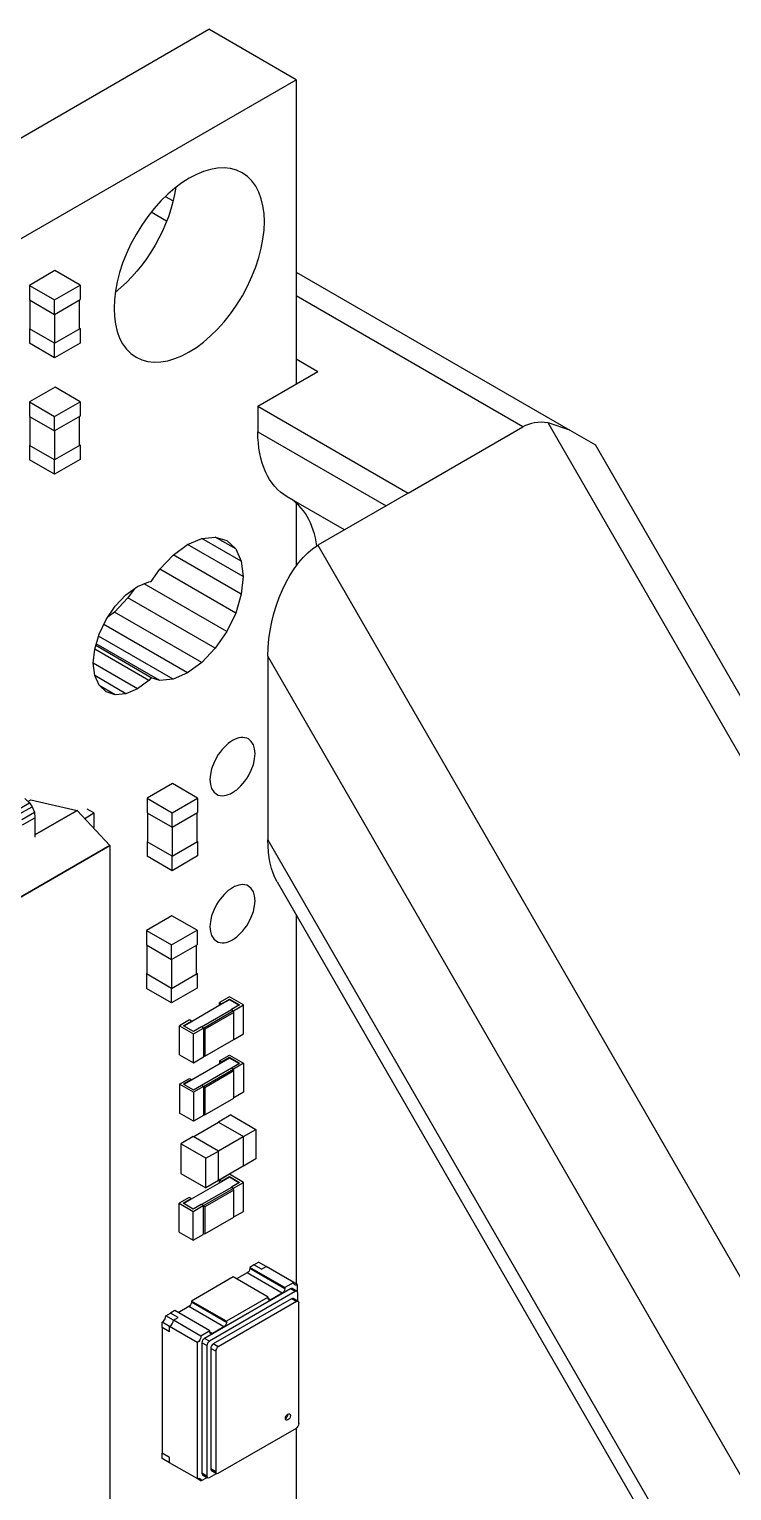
# Model space of a CAD drawing. Extents: x 0 to 11, y 0 to 8.5.
# Drawn here: x 8.7999 to 8.93, y 5.7917 to 6.0622 of the extents above; entities that cross this region are included whole.
import ezdxf

# ---------------------------------------------------------------- set-up
doc = ezdxf.new("R2010")
doc.units = 0
doc.header["$LTSCALE"] = 0.5
doc.header["$MEASUREMENT"] = 0
doc.layers.add('TANGENT_LINES', color=7, linetype='CONTINUOUS')
doc.layers.add('VISIBLE', color=7, linetype='CONTINUOUS')

msp = doc.modelspace()

# ---------------------------------------------------------------- linework, layer by layer
at = {"layer": 'TANGENT_LINES'}
for p, q in [((8.82537, 6.02664), (8.82248, 6.0283)), ((8.8913, 5.98857), (8.84934, 6.0128)), ((8.84225, 5.98766), (8.866, 5.97396)), ((8.99877, 5.81131), (8.89598, 5.98934)), ((8.85339, 5.96668), (8.96203, 5.77851)), ((8.93962, 5.78073), (8.84411, 5.94617)), ((8.84411, 5.91218), (8.92491, 5.77224)), ((8.84678, 5.8283), (8.84029, 5.83205)), ((8.84724, 5.8291), (8.84075, 5.83285)), ((8.84919, 5.82858), (8.84827, 5.82912)), ((8.83597, 5.82206), (8.82948, 5.82581)), ((8.83644, 5.82286), (8.82994, 5.82661)), ((8.84464, 5.82706), (8.84418, 5.82733)), ((8.84941, 5.82672), (8.84848, 5.82725)), ((8.83328, 5.8194), (8.83235, 5.81993)), ((8.83383, 5.82082), (8.83337, 5.82109)), ((8.83281, 5.81859), (8.83189, 5.81913)), ((8.83446, 5.81755), (8.83353, 5.81808)), ((8.83492, 5.81835), (8.83399, 5.81889)), ((8.83446, 5.79524), (8.83353, 5.79578)), ((8.83281, 5.79445), (8.83189, 5.79499))]:
    msp.add_line(p, q, dxfattribs=at)
msp.add_ellipse((9.02995, 5.61789), major_axis=(0.12795, 0.22162), ratio=0.57735, start_param=0, end_param=1.948591, dxfattribs=at)
at = {"layer": 'VISIBLE'}
for p, q in [((8.60736, 5.93179), (8.83317, 6.06216)), ((8.84934, 6.05282), (8.83317, 6.06216)), ((8.62353, 5.92245), (8.84934, 6.05282)), ((8.84934, 6.05282), (8.84934, 5.99649)), ((8.82512, 6.03122), (8.82657, 6.03038)), ((8.80469, 6.01749), (8.79995, 6.01476)), ((8.80933, 6.01481), (8.80469, 6.01749)), ((8.84934, 6.01723), (8.90001, 5.98798)), ((8.79995, 6.01476), (8.79995, 6.01208)), ((8.79995, 6.01476), (8.80459, 6.01208)), ((8.80459, 6.01208), (8.80933, 6.01481)), ((8.80933, 6.01481), (8.80933, 6.01213)), ((8.79995, 6.01208), (8.80459, 6.0094)), ((8.80005, 6.01202), (8.80005, 6.00672)), ((8.80459, 6.0094), (8.80933, 6.01213)), ((8.80459, 6.0094), (8.80459, 6.01208)), ((8.80923, 6.00677), (8.80923, 6.01208)), ((8.80459, 6.0094), (8.80459, 6.00409)), ((8.79995, 6.00672), (8.80005, 6.00677)), ((8.80459, 6.00404), (8.79995, 6.00672)), ((8.79995, 6.00672), (8.79995, 6.00404)), ((8.80459, 6.00404), (8.80933, 6.00677)), ((8.80923, 6.00683), (8.80933, 6.00677)), ((8.80933, 6.00677), (8.80933, 6.00409)), ((8.80459, 6.00136), (8.79995, 6.00404)), ((8.80933, 6.00409), (8.80459, 6.00136)), ((8.80459, 6.00136), (8.80459, 6.00404)), ((8.84934, 6.00116), (8.85339, 5.99882)), ((8.84225, 5.9924), (8.85339, 5.99882)), ((8.8047, 5.99592), (8.79997, 5.99319)), ((8.80934, 5.99324), (8.8047, 5.99592)), ((8.79997, 5.99319), (8.79997, 5.99051)), ((8.79997, 5.99319), (8.80461, 5.99051)), ((8.80461, 5.99051), (8.80934, 5.99324)), ((8.80934, 5.99324), (8.80934, 5.99056)), ((8.79997, 5.99051), (8.80461, 5.98783)), ((8.80006, 5.99046), (8.80006, 5.98515)), ((8.80934, 5.99056), (8.80461, 5.98783)), ((8.80461, 5.98783), (8.80461, 5.99051)), ((8.80925, 5.98521), (8.80925, 5.99051)), ((8.84225, 5.9924), (8.84225, 5.98766)), ((8.84225, 5.9924), (8.87009, 5.97632)), ((8.80461, 5.98783), (8.80461, 5.98253)), ((8.87009, 5.97632), (8.8913, 5.98857)), ((8.90001, 5.98798), (8.89598, 5.98934)), ((8.90001, 5.98798), (8.90476, 5.98524)), ((8.80006, 5.98521), (8.79997, 5.98515)), ((8.79997, 5.98515), (8.79997, 5.98247)), ((8.80461, 5.98247), (8.79997, 5.98515)), ((8.80934, 5.98521), (8.80461, 5.98247)), ((8.80925, 5.98526), (8.80934, 5.98521)), ((8.80934, 5.98521), (8.80934, 5.98253)), ((9.00334, 5.81449), (8.90476, 5.98524)), ((8.80461, 5.9798), (8.79997, 5.98247)), ((8.80934, 5.98253), (8.80461, 5.9798)), ((8.80461, 5.9798), (8.80461, 5.98247)), ((8.85831, 5.96952), (8.84769, 5.97565)), ((8.84934, 5.9745), (8.84934, 5.96282)), ((8.87009, 5.97632), (8.85339, 5.96668)), ((8.82657, 5.96487), (8.82923, 5.96682)), ((8.82923, 5.96682), (8.8319, 5.96795)), ((8.83952, 5.96088), (8.82923, 5.96682)), ((8.8319, 5.96795), (8.83438, 5.9682)), ((8.83918, 5.96375), (8.83191, 5.96795)), ((8.83438, 5.9682), (8.83652, 5.96754)), ((8.83815, 5.96603), (8.83438, 5.9682)), ((8.83652, 5.96754), (8.83815, 5.96603)), ((8.83815, 5.96603), (8.83918, 5.96375)), ((8.82408, 5.96226), (8.82657, 5.96487)), ((8.83918, 5.9576), (8.82658, 5.96488)), ((8.83918, 5.96375), (8.83952, 5.96088)), ((8.82253, 5.95998), (8.82408, 5.96226)), ((8.83815, 5.95414), (8.82408, 5.96226)), ((8.83952, 5.96088), (8.83918, 5.9576)), ((8.81784, 5.95748), (8.81995, 5.95903)), ((8.81933, 5.95857), (8.81821, 5.95694)), ((8.81995, 5.95903), (8.82207, 5.95993)), ((8.83652, 5.95073), (8.82121, 5.95956)), ((8.82207, 5.95993), (8.82253, 5.95998)), ((8.83918, 5.9576), (8.83815, 5.95414)), ((8.81416, 5.95292), (8.81586, 5.9554)), ((8.81821, 5.95694), (8.81573, 5.95432)), ((8.81586, 5.9554), (8.81784, 5.95748)), ((8.83438, 5.94761), (8.81821, 5.95694)), ((8.81286, 5.95021), (8.81416, 5.95292)), ((8.81573, 5.95432), (8.81451, 5.95343)), ((8.8319, 5.94498), (8.81573, 5.95432)), ((8.83815, 5.95414), (8.83652, 5.95073)), ((8.81205, 5.94745), (8.81286, 5.95021)), ((8.82657, 5.94191), (8.81277, 5.94988)), ((8.82923, 5.94304), (8.81372, 5.952)), ((8.83652, 5.95073), (8.83438, 5.94761)), ((8.81176, 5.94485), (8.81205, 5.94745)), ((8.82207, 5.94166), (8.81205, 5.94744)), ((8.82253, 5.94215), (8.81224, 5.9481)), ((8.82408, 5.94166), (8.81234, 5.94844)), ((8.83438, 5.94761), (8.8319, 5.94498)), ((8.81205, 5.94256), (8.81176, 5.94485)), ((8.81995, 5.94011), (8.81176, 5.94485)), ((8.8319, 5.94498), (8.82923, 5.94304)), ((8.84411, 5.94617), (8.84411, 5.91218)), ((8.81784, 5.93921), (8.81205, 5.94256)), ((8.81286, 5.94076), (8.81205, 5.94256)), ((8.82207, 5.94166), (8.81995, 5.94011)), ((8.82253, 5.94215), (8.82207, 5.94166)), ((8.82408, 5.94166), (8.82253, 5.94215)), ((8.82657, 5.94191), (8.82408, 5.94166)), ((8.82923, 5.94304), (8.82657, 5.94191)), ((8.81416, 5.93955), (8.81286, 5.94076)), ((8.81586, 5.93902), (8.81289, 5.94073)), ((8.81586, 5.93902), (8.81416, 5.93955)), ((8.81784, 5.93921), (8.81586, 5.93902)), ((8.81995, 5.94011), (8.81784, 5.93921)), ((8.82646, 5.92258), (8.82173, 5.91985)), ((8.8311, 5.9199), (8.82646, 5.92258)), ((8.79908, 5.91979), (8.79997, 5.919)), ((8.82173, 5.91985), (8.82173, 5.91717)), ((8.82173, 5.91985), (8.82637, 5.91717)), ((8.82637, 5.91717), (8.8311, 5.9199)), ((8.8311, 5.9199), (8.8311, 5.91723)), ((8.79765, 5.91766), (8.79997, 5.919)), ((8.79812, 5.91696), (8.80044, 5.9183)), ((8.79858, 5.91594), (8.8009, 5.91728)), ((8.79967, 5.91927), (8.8002, 5.91957)), ((8.79997, 5.919), (8.80044, 5.9183)), ((8.8002, 5.91957), (8.80881, 5.91759)), ((8.80044, 5.9183), (8.8009, 5.91728)), ((8.8009, 5.91728), (8.80099, 5.91627)), ((8.80099, 5.91308), (8.80881, 5.91759)), ((8.80881, 5.91759), (8.80099, 5.91308)), ((8.80881, 5.91759), (8.80871, 5.91755)), ((8.80871, 5.91755), (8.80871, 5.91754)), ((8.80871, 5.91753), (8.80872, 5.91753)), ((8.80872, 5.91754), (8.80872, 5.91753)), ((8.80873, 5.91753), (8.80881, 5.91759)), ((8.80873, 5.91753), (8.80873, 5.91753)), ((8.80875, 5.91761), (8.80881, 5.91759)), ((8.81483, 5.91112), (8.80881, 5.91759)), ((8.81483, 5.91112), (8.80881, 5.91759)), ((8.80881, 5.91759), (8.80881, 5.91759)), ((8.80881, 5.91759), (8.80881, 5.91759)), ((8.81019, 5.91611), (8.81191, 5.91714)), ((8.81191, 5.91714), (8.81066, 5.91786)), ((8.81191, 5.91714), (8.81191, 5.91446)), ((8.82173, 5.91717), (8.82637, 5.91449)), ((8.82182, 5.91712), (8.82182, 5.91181)), ((8.82637, 5.91449), (8.8311, 5.91723)), ((8.82637, 5.91449), (8.82637, 5.91717)), ((8.83101, 5.91187), (8.83101, 5.91717)), ((8.79867, 5.91493), (8.80099, 5.91627)), ((8.80099, 5.91627), (8.80099, 5.91267)), ((8.81191, 5.91446), (8.81179, 5.91439)), ((8.82637, 5.91449), (8.82637, 5.90919)), ((8.82173, 5.91181), (8.82182, 5.91187)), ((8.82173, 5.91181), (8.82173, 5.90914)), ((8.82637, 5.90914), (8.82173, 5.91181)), ((8.82637, 5.90914), (8.8311, 5.91187)), ((8.83101, 5.91192), (8.8311, 5.91187)), ((8.8311, 5.91187), (8.8311, 5.90919)), ((8.81482, 5.91113), (8.69629, 5.8427)), ((8.69631, 5.84267), (8.81484, 5.91111)), ((8.81482, 5.91113), (8.81483, 5.91112)), ((8.81482, 5.91113), (8.81482, 5.91112)), ((8.81484, 5.91111), (8.81482, 5.91112)), ((8.81483, 5.91112), (8.81482, 5.91112)), ((8.81483, 5.91111), (8.81483, 5.91112)), ((8.81484, 5.91111), (8.81484, 5.7641)), ((8.82637, 5.90646), (8.82173, 5.90914)), ((8.8311, 5.90919), (8.82637, 5.90646)), ((8.82637, 5.90646), (8.82637, 5.90914)), ((8.84581, 5.90442), (8.92282, 5.77103)), ((8.82635, 5.89813), (8.82161, 5.8954)), ((8.83099, 5.89545), (8.82635, 5.89813)), ((8.84934, 5.89831), (8.84934, 5.83001)), ((8.82161, 5.8954), (8.82161, 5.89272)), ((8.82161, 5.8954), (8.82625, 5.89272)), ((8.82625, 5.89272), (8.83099, 5.89545)), ((8.83099, 5.89545), (8.83099, 5.89277)), ((8.82161, 5.89272), (8.82625, 5.89004)), ((8.82171, 5.89266), (8.82171, 5.88736)), ((8.82625, 5.89004), (8.83099, 5.89277)), ((8.82625, 5.89004), (8.82625, 5.89272)), ((8.83089, 5.88741), (8.83089, 5.89272)), ((8.82625, 5.89004), (8.82625, 5.88473)), ((8.82161, 5.88736), (8.82171, 5.88741)), ((8.82161, 5.88736), (8.82161, 5.88468)), ((8.82625, 5.88468), (8.82161, 5.88736)), ((8.82625, 5.88468), (8.83099, 5.88741)), ((8.83089, 5.88747), (8.83099, 5.88741)), ((8.83099, 5.88741), (8.83099, 5.88473)), ((8.82625, 5.882), (8.82161, 5.88468)), ((8.83099, 5.88473), (8.82625, 5.882)), ((8.82625, 5.882), (8.82625, 5.88468)), ((8.837, 5.88313), (8.83514, 5.88206)), ((8.83514, 5.88206), (8.83551, 5.88184)), ((8.83514, 5.88152), (8.83514, 5.88206)), ((8.83551, 5.88184), (8.837, 5.8827)), ((8.837, 5.88259), (8.83551, 5.88174)), ((8.83551, 5.88174), (8.83551, 5.88184)), ((8.8396, 5.88163), (8.837, 5.88313)), ((8.837, 5.88259), (8.837, 5.8827)), ((8.837, 5.8827), (8.83885, 5.88163)), ((8.83876, 5.88158), (8.837, 5.88259)), ((8.83551, 5.88174), (8.82994, 5.87852)), ((8.83737, 5.88072), (8.83185, 5.87753)), ((8.83774, 5.8805), (8.83217, 5.87729)), ((8.83782, 5.88021), (8.83246, 5.87712)), ((8.83885, 5.88163), (8.83737, 5.88077)), ((8.83737, 5.88072), (8.83737, 5.88077)), ((8.83737, 5.88077), (8.83774, 5.88056)), ((8.83737, 5.88072), (8.83774, 5.8805)), ((8.83774, 5.88056), (8.8396, 5.88163)), ((8.83774, 5.8805), (8.83774, 5.88056)), ((8.83782, 5.88021), (8.83774, 5.8805)), ((8.83782, 5.87521), (8.83782, 5.88021)), ((8.8396, 5.87627), (8.8396, 5.88163)), ((8.82957, 5.87884), (8.82772, 5.87777)), ((8.82772, 5.87241), (8.82772, 5.87777)), ((8.82772, 5.87777), (8.83032, 5.87627)), ((8.82846, 5.87777), (8.82994, 5.87863)), ((8.83032, 5.8767), (8.82846, 5.87777)), ((8.82994, 5.87852), (8.82855, 5.87772)), ((8.82994, 5.87863), (8.82957, 5.87884)), ((8.82994, 5.87852), (8.82994, 5.87863)), ((8.8318, 5.87756), (8.83032, 5.8767)), ((8.83032, 5.87627), (8.83217, 5.87734)), ((8.83217, 5.87734), (8.8318, 5.87756)), ((8.83217, 5.87729), (8.83217, 5.87734)), ((8.83246, 5.87712), (8.83217, 5.87729)), ((8.83217, 5.87729), (8.83217, 5.87204)), ((8.83246, 5.87712), (8.83246, 5.87212)), ((8.83032, 5.87091), (8.83032, 5.87627)), ((8.83246, 5.87212), (8.83782, 5.87521)), ((8.83782, 5.87524), (8.8396, 5.87627)), ((8.82772, 5.87241), (8.83032, 5.87091)), ((8.83032, 5.87091), (8.83217, 5.87199)), ((8.83246, 5.87212), (8.83217, 5.87204)), ((8.83217, 5.87199), (8.83217, 5.87204)), ((8.83514, 5.87125), (8.837, 5.87232)), ((8.83514, 5.87125), (8.83514, 5.87071)), ((8.83551, 5.87104), (8.83514, 5.87125)), ((8.837, 5.87189), (8.83551, 5.87104)), ((8.837, 5.87179), (8.83551, 5.87093)), ((8.83551, 5.87104), (8.83551, 5.87093)), ((8.837, 5.87232), (8.83959, 5.87082)), ((8.837, 5.87189), (8.837, 5.87179)), ((8.83885, 5.87082), (8.837, 5.87189)), ((8.83876, 5.87077), (8.837, 5.87179)), ((8.83551, 5.87093), (8.82994, 5.86771)), ((8.83737, 5.86991), (8.83185, 5.86672)), ((8.83774, 5.8697), (8.83217, 5.86648)), ((8.83782, 5.8694), (8.83246, 5.86631)), ((8.83737, 5.86996), (8.83885, 5.87082)), ((8.83737, 5.86996), (8.83737, 5.86991)), ((8.83774, 5.86975), (8.83737, 5.86996)), ((8.83737, 5.86991), (8.83774, 5.8697)), ((8.83959, 5.87082), (8.83774, 5.86975)), ((8.83774, 5.86975), (8.83774, 5.8697)), ((8.83782, 5.8694), (8.83774, 5.8697)), ((8.83782, 5.8644), (8.83782, 5.8694)), ((8.83959, 5.87082), (8.83959, 5.86546)), ((8.82772, 5.86696), (8.82957, 5.86804)), ((8.82772, 5.86696), (8.82772, 5.86161)), ((8.83031, 5.86546), (8.82772, 5.86696)), ((8.82994, 5.86782), (8.82846, 5.86696)), ((8.82846, 5.86696), (8.83031, 5.86589)), ((8.82994, 5.86771), (8.82855, 5.86691)), ((8.82957, 5.86804), (8.82994, 5.86782)), ((8.82994, 5.86782), (8.82994, 5.86771)), ((8.83031, 5.86589), (8.8318, 5.86675)), ((8.83217, 5.86654), (8.83031, 5.86546)), ((8.8318, 5.86675), (8.83217, 5.86654)), ((8.83217, 5.86654), (8.83217, 5.86648)), ((8.83246, 5.86631), (8.83217, 5.86648)), ((8.83217, 5.86648), (8.83217, 5.86123)), ((8.83246, 5.86631), (8.83246, 5.86131)), ((8.83031, 5.86546), (8.83031, 5.86011)), ((8.83246, 5.86131), (8.83782, 5.8644)), ((8.83959, 5.86546), (8.83782, 5.86444)), ((8.83031, 5.86011), (8.82772, 5.86161)), ((8.83217, 5.86118), (8.83031, 5.86011)), ((8.83246, 5.86131), (8.83217, 5.86123)), ((8.83217, 5.86123), (8.83217, 5.86118)), ((8.83726, 5.86127), (8.83494, 5.85993)), ((8.83726, 5.86127), (8.8419, 5.85859)), ((8.83499, 5.85985), (8.83039, 5.8572)), ((8.83494, 5.85983), (8.83494, 5.85993)), ((8.83494, 5.85993), (8.83958, 5.85725)), ((8.83958, 5.85725), (8.8419, 5.85859)), ((8.8419, 5.85859), (8.8419, 5.85313)), ((8.8303, 5.85725), (8.82798, 5.85591)), ((8.82798, 5.85591), (8.82798, 5.85045)), ((8.83262, 5.85324), (8.82798, 5.85591)), ((8.83494, 5.85457), (8.8303, 5.85725)), ((8.83953, 5.85723), (8.83494, 5.85457)), ((8.83958, 5.85179), (8.83958, 5.85725)), ((8.83262, 5.85324), (8.83494, 5.85457)), ((8.83262, 5.84777), (8.83262, 5.85324)), ((8.83494, 5.84911), (8.83494, 5.85457)), ((8.8419, 5.85313), (8.83958, 5.85179)), ((8.82798, 5.85045), (8.83262, 5.84777)), ((8.83494, 5.84922), (8.83953, 5.85187)), ((8.83698, 5.85028), (8.83513, 5.84921)), ((8.8355, 5.849), (8.83698, 5.84985)), ((8.83698, 5.84975), (8.8355, 5.84889)), ((8.83958, 5.84878), (8.83698, 5.85028)), ((8.83698, 5.84975), (8.83698, 5.84985)), ((8.83698, 5.84985), (8.83884, 5.84878)), ((8.83875, 5.84873), (8.83698, 5.84975)), ((8.83958, 5.85179), (8.83949, 5.85184)), ((8.8355, 5.84889), (8.82993, 5.84567)), ((8.83736, 5.84787), (8.83183, 5.84468)), ((8.83773, 5.84766), (8.83216, 5.84444)), ((8.83781, 5.84736), (8.83245, 5.84427)), ((8.83494, 5.84911), (8.83262, 5.84777)), ((8.83513, 5.84867), (8.83513, 5.84921)), ((8.83513, 5.84921), (8.8355, 5.849)), ((8.8355, 5.84889), (8.8355, 5.849)), ((8.83884, 5.84878), (8.83736, 5.84792)), ((8.83736, 5.84792), (8.83773, 5.84771)), ((8.83736, 5.84787), (8.83736, 5.84792)), ((8.83736, 5.84787), (8.83773, 5.84766)), ((8.83773, 5.84771), (8.83958, 5.84878)), ((8.83773, 5.84766), (8.83773, 5.84771)), ((8.83781, 5.84736), (8.83773, 5.84766)), ((8.83781, 5.84236), (8.83781, 5.84736)), ((8.83958, 5.84342), (8.83958, 5.84878)), ((8.82956, 5.846), (8.8277, 5.84492)), ((8.8277, 5.83957), (8.8277, 5.84492)), ((8.8277, 5.84492), (8.8303, 5.84342)), ((8.82845, 5.84492), (8.82993, 5.84578)), ((8.8303, 5.84385), (8.82845, 5.84492)), ((8.82993, 5.84567), (8.82854, 5.84487)), ((8.82993, 5.84578), (8.82956, 5.846)), ((8.82993, 5.84567), (8.82993, 5.84578)), ((8.83179, 5.84471), (8.8303, 5.84385)), ((8.8303, 5.84342), (8.83216, 5.8445)), ((8.83216, 5.8445), (8.83179, 5.84471)), ((8.83216, 5.84444), (8.83216, 5.8445)), ((8.83245, 5.84427), (8.83216, 5.84444)), ((8.83216, 5.84444), (8.83216, 5.83919)), ((8.83245, 5.84427), (8.83245, 5.83927)), ((8.8303, 5.83807), (8.8303, 5.84342)), ((8.83245, 5.83927), (8.83781, 5.84236)), ((8.83781, 5.8424), (8.83958, 5.84342)), ((8.8277, 5.83957), (8.8303, 5.83807)), ((8.8303, 5.83807), (8.83216, 5.83914)), ((8.83245, 5.83927), (8.83216, 5.83919)), ((8.83216, 5.83914), (8.83216, 5.83919)), ((8.84152, 5.83351), (8.84075, 5.83307)), ((8.84152, 5.83351), (8.8424, 5.83402)), ((8.84291, 5.83271), (8.84152, 5.83351)), ((8.84291, 5.83271), (8.84152, 5.83351)), ((8.84379, 5.83321), (8.8424, 5.83402)), ((8.84291, 5.83271), (8.84379, 5.83321)), ((8.84291, 5.83271), (8.84379, 5.83321)), ((8.84889, 5.83027), (8.84379, 5.83321)), ((8.83768, 5.8313), (8.82994, 5.82683)), ((8.84418, 5.82755), (8.83768, 5.8313)), ((8.84029, 5.83205), (8.83833, 5.83092)), ((8.84075, 5.83307), (8.84075, 5.83285)), ((8.84724, 5.82932), (8.84075, 5.83307)), ((8.84827, 5.82912), (8.83235, 5.81993)), ((8.84919, 5.82858), (8.83328, 5.8194)), ((8.84678, 5.8283), (8.84464, 5.82706)), ((8.84889, 5.83027), (8.84724, 5.82932)), ((8.84724, 5.82932), (8.84724, 5.8291)), ((8.84952, 5.82862), (8.84859, 5.82915)), ((8.84959, 5.82987), (8.84889, 5.83027)), ((8.84959, 5.82856), (8.84959, 5.82987)), ((8.84966, 5.8268), (8.84966, 5.82832)), ((8.82688, 5.82506), (8.82611, 5.82461)), ((8.83337, 5.82131), (8.82688, 5.82506)), ((8.82948, 5.82581), (8.82753, 5.82468)), ((8.83644, 5.82308), (8.82994, 5.82683)), ((8.82994, 5.82683), (8.82994, 5.82661)), ((8.84848, 5.82725), (8.83399, 5.81889)), ((8.84941, 5.82672), (8.83492, 5.81835)), ((8.84418, 5.82755), (8.83644, 5.82308)), ((8.84418, 5.82733), (8.84418, 5.82755)), ((8.84974, 5.82675), (8.84881, 5.82729)), ((8.84987, 5.80414), (8.84987, 5.82645)), ((8.82453, 5.82193), (8.82453, 5.8229)), ((8.82592, 5.8221), (8.82453, 5.8229)), ((8.82523, 5.82411), (8.82611, 5.82461)), ((8.82662, 5.8233), (8.82523, 5.82411)), ((8.8275, 5.82381), (8.82611, 5.82461)), ((8.8275, 5.82381), (8.82611, 5.82461)), ((8.82662, 5.8233), (8.8275, 5.82381)), ((8.82662, 5.8233), (8.8275, 5.82381)), ((8.83172, 5.82036), (8.82662, 5.8233)), ((8.83644, 5.82308), (8.83644, 5.82286)), ((8.82592, 5.82112), (8.82453, 5.82193)), ((8.82592, 5.82112), (8.82453, 5.82193)), ((8.82453, 5.82193), (8.82453, 5.79869)), ((8.82592, 5.82112), (8.82592, 5.8221)), ((8.82592, 5.82112), (8.82592, 5.8221)), ((8.83103, 5.81915), (8.82592, 5.8221)), ((8.83337, 5.82131), (8.83172, 5.82036)), ((8.83337, 5.82109), (8.83337, 5.82131)), ((8.83597, 5.82206), (8.83383, 5.82082)), ((8.83103, 5.81915), (8.83103, 5.79397)), ((8.83189, 5.81913), (8.83189, 5.79499)), ((8.83281, 5.81859), (8.83281, 5.79445)), ((8.83353, 5.81808), (8.83353, 5.79578)), ((8.83446, 5.81755), (8.83446, 5.79524)), ((8.83492, 5.79498), (8.84941, 5.80334)), ((8.84934, 5.8033), (8.84934, 5.7425)), ((8.82453, 5.79772), (8.82453, 5.79869)), ((8.82592, 5.79789), (8.82453, 5.79869)), ((8.82592, 5.79789), (8.82453, 5.79869)), ((8.82592, 5.79692), (8.82453, 5.79772)), ((8.82592, 5.79692), (8.82592, 5.79789)), ((8.82592, 5.79692), (8.82592, 5.79789)), ((8.83103, 5.79397), (8.82592, 5.79692)), ((8.83366, 5.79548), (8.83459, 5.79494)), ((8.83172, 5.79357), (8.83103, 5.79397)), ((8.83172, 5.79357), (8.83284, 5.79421)), ((8.83202, 5.79468), (8.83295, 5.79415)), ((8.83328, 5.79418), (8.83459, 5.79494))]:
    msp.add_line(p, q, dxfattribs=at)
at = {"layer": 'VISIBLE', "extrusion": (0, 0, -1)}
for centre, major_axis in [((8.82954, 6.01852), (-0.00984, -0.01705)), ((8.83756, 5.92572), (-0.00295, -0.00511)), ((8.83756, 5.8985), (-0.00295, -0.00511))]:
    msp.add_ellipse(centre, major_axis=major_axis, ratio=0.57735, dxfattribs=at)
for centre, major_axis, ratio, start_param, end_param in [((8.81337, 6.02786), (-0.00984, -0.01705), 0.57735, 4.105278, 5.3195), ((8.86081, 5.99838), (-0.01312, -0.02273), 0.57735, 0, 0.785398), ((8.85339, 5.95153), (0.00427, 0.01592), 0.517638, 10.517916, 12.088712), ((8.85339, 5.91754), (0.00427, 0.01592), 0.517638, 9.902436, 10.517916), ((8.84029, 5.83258), (-0.000328, -0.000568), 0.57735, 3.926991, 5.497787), ((8.84678, 5.82883), (-0.000328, -0.000568), 0.57735, 3.926991, 5.497787), ((8.84959, 5.83067), (-0.000492, -0.000852), 0.57735, 5.497787, 7.068584), ((8.82948, 5.82635), (-0.000328, -0.000568), 0.57735, 3.926991, 5.497787), ((8.84464, 5.8276), (-0.000328, -0.000568), 0.57735, 5.497787, 7.068584), ((8.83597, 5.8226), (-0.000328, -0.000568), 0.57735, 3.926991, 5.497787), ((8.83103, 5.81995), (-0.000492, -0.000852), 0.57735, 3.926991, 5.497787), ((8.83383, 5.82136), (-0.000328, -0.000568), 0.57735, 5.497787, 7.068584), ((8.83103, 5.79317), (-0.000492, -0.000852), 0.57735, 2.356195, 3.926991)]:
    msp.add_ellipse(centre, major_axis=major_axis, ratio=ratio, start_param=start_param, end_param=end_param, dxfattribs=at)
at = {"layer": 'VISIBLE'}
for centre, major_axis, start_param, end_param in [((8.90058, 5.9725), (0.00928, -0.01607), 2.714514, 3.141593), ((8.83483, 5.95277), (0.01312, 0.02273), 5.647382, 6.283185), ((8.84827, 5.82858), (0.000328, 0.000568), 0, 0.785398), ((8.84919, 5.82805), (0.000328, 0.000568), 5.497787, 7.068583), ((8.84848, 5.82672), (0.000328, 0.000568), 0, 0.785398), ((8.84941, 5.82618), (0.000328, 0.000568), 5.497787, 7.068583), ((8.82453, 5.82371), (0.000492, 0.000852), 3.926991, 5.497787), ((8.82592, 5.8229), (0.000492, 0.000852), 3.926991, 5.497787), ((8.82592, 5.8229), (0.000492, 0.000852), 3.926991, 5.497787), ((8.83235, 5.8194), (0.000328, 0.000568), 0.785398, 2.356194), ((8.83328, 5.81886), (0.000328, 0.000568), 0.785398, 2.356194), ((8.83399, 5.81835), (0.000328, 0.000568), 0.785398, 2.356194), ((8.83492, 5.81782), (0.000328, 0.000568), 0.785398, 2.356194), ((8.84736, 5.80564), (0.000328, 0.000568), 3.926991, 5.497787), ((8.84941, 5.80388), (0.000328, 0.000568), 3.926991, 5.497787), ((8.83399, 5.79605), (0.000328, 0.000568), 2.356194, 3.141593), ((8.83235, 5.79525), (0.000328, 0.000568), 2.356194, 3.141593), ((8.83328, 5.79472), (0.000328, 0.000568), 2.356194, 3.926991), ((8.83492, 5.79551), (0.000328, 0.000568), 2.356194, 3.926991)]:
    msp.add_ellipse(centre, major_axis=major_axis, ratio=0.57735, start_param=start_param, end_param=end_param, dxfattribs=at)
msp.add_ellipse((8.84782, 5.80537), major_axis=(0.000328, 0.000568), ratio=0.57735, dxfattribs=at)

doc.saveas('drawing.dxf')
